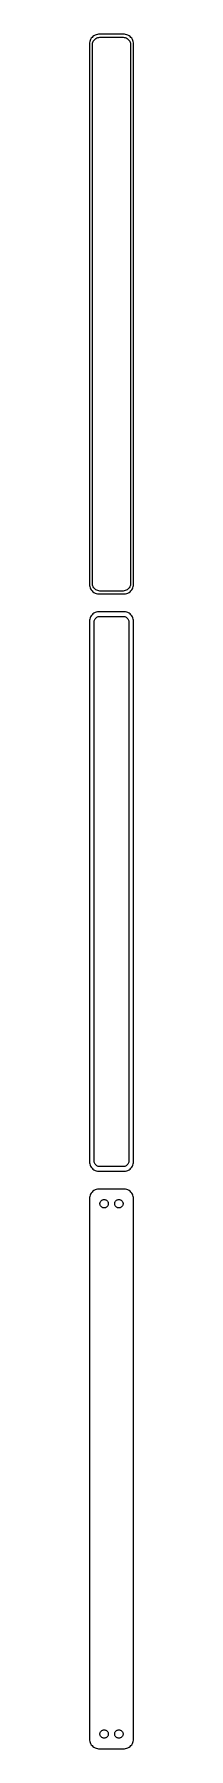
# Model space of a CAD drawing. Header units: metres. Extents: x -11 to 11, y 740 to 1612.
import ezdxf

# ---------------------------------------------------------------- set-up
doc = ezdxf.new("R2010")
doc.units = ezdxf.units.M

msp = doc.modelspace()

# ---------------------------------------------------------------- linework, layer by layer
for p, q in [((-11.2106, 1608.13), (-11.25, 1607.5)), ((-11.25, 1607.5), (-11.25, 1332.5)), ((-11.0929, 1608.74), (-11.2106, 1608.13)), ((-10.8989, 1609.34), (-11.0929, 1608.74)), ((-10.6315, 1609.91), (-10.8989, 1609.34)), ((-10.2951, 1610.44), (-10.6315, 1609.91)), ((-9.89484, 1610.92), (-10.2951, 1610.44)), ((-9.43712, 1611.35), (-9.89484, 1610.92)), ((-9.75, 1607), (-9.71844, 1607.5)), ((-9.75, 1333), (-9.75, 1607)), ((-9.71844, 1607.5), (-9.62433, 1607.99)), ((-9.62433, 1607.99), (-9.4691, 1608.47)), ((-9.4691, 1608.47), (-9.25522, 1608.93)), ((-8.92912, 1611.72), (-9.43712, 1611.35)), ((-9.25522, 1608.93), (-8.98605, 1609.35)), ((-8.98605, 1609.35), (-8.66586, 1609.74)), ((-8.37889, 1612.02), (-8.92912, 1611.72)), ((-8.66586, 1609.74), (-8.29968, 1610.08)), ((-7.79507, 1612.26), (-8.37889, 1612.02)), ((-8.29968, 1610.08), (-7.8933, 1610.38)), ((-7.8933, 1610.38), (-7.45311, 1610.62)), ((-7.1869, 1612.41), (-7.79507, 1612.26)), ((-7.45311, 1610.62), (-6.98605, 1610.8)), ((-6.56395, 1612.49), (-7.1869, 1612.41)), ((-6.98605, 1610.8), (-6.49951, 1610.93)), ((6.56395, 1612.49), (-6.56395, 1612.49)), ((-6.49951, 1610.93), (-6.00116, 1610.99)), ((-6.00116, 1610.99), (6.00116, 1610.99)), ((6.00116, 1610.99), (6.49951, 1610.93)), ((6.49951, 1610.93), (6.98605, 1610.8)), ((7.1869, 1612.41), (6.56395, 1612.49)), ((6.98605, 1610.8), (7.45311, 1610.62)), ((7.79507, 1612.26), (7.1869, 1612.41)), ((7.45311, 1610.62), (7.8933, 1610.38)), ((8.37889, 1612.02), (7.79507, 1612.26)), ((7.8933, 1610.38), (8.29968, 1610.08)), ((8.29968, 1610.08), (8.66586, 1609.74)), ((8.92912, 1611.72), (8.37889, 1612.02)), ((8.66586, 1609.74), (8.98605, 1609.35)), ((9.43712, 1611.35), (8.92912, 1611.72)), ((8.98605, 1609.35), (9.25522, 1608.93)), ((9.25522, 1608.93), (9.4691, 1608.47)), ((9.89484, 1610.92), (9.43712, 1611.35)), ((9.4691, 1608.47), (9.62433, 1607.99)), ((9.62433, 1607.99), (9.71844, 1607.5)), ((9.71844, 1607.5), (9.75, 1607)), ((9.75, 1607), (9.75, 1333)), ((10.2951, 1610.44), (9.89484, 1610.92)), ((10.6315, 1609.91), (10.2951, 1610.44)), ((10.8989, 1609.34), (10.6315, 1609.91)), ((11.0929, 1608.74), (10.8989, 1609.34)), ((11.2106, 1608.13), (11.0929, 1608.74)), ((11.25, 1607.5), (11.2106, 1608.13)), ((11.25, 1332.5), (11.25, 1607.5)), ((-11.25, 1332.5), (-11.2106, 1331.87)), ((-11.2106, 1331.87), (-11.0929, 1331.26)), ((-11.0929, 1331.26), (-10.8989, 1330.66)), ((-10.8989, 1330.66), (-10.6315, 1330.09)), ((-10.6315, 1330.09), (-10.2951, 1329.56)), ((-10.2951, 1329.56), (-9.89484, 1329.08)), ((-9.89484, 1329.08), (-9.43712, 1328.65)), ((-9.71844, 1332.5), (-9.75, 1333)), ((-9.62433, 1332.01), (-9.71844, 1332.5)), ((-9.4691, 1331.53), (-9.62433, 1332.01)), ((-9.25522, 1331.07), (-9.4691, 1331.53)), ((-9.43712, 1328.65), (-8.92912, 1328.28)), ((-8.98605, 1330.65), (-9.25522, 1331.07)), ((-8.66586, 1330.26), (-8.98605, 1330.65)), ((-8.92912, 1328.28), (-8.37889, 1327.98)), ((-8.29968, 1329.92), (-8.66586, 1330.26)), ((-8.37889, 1327.98), (-7.79507, 1327.74)), ((-7.8933, 1329.62), (-8.29968, 1329.92)), ((-7.45311, 1329.38), (-7.8933, 1329.62)), ((-7.79507, 1327.74), (-7.1869, 1327.59)), ((-6.98605, 1329.2), (-7.45311, 1329.38)), ((-7.1869, 1327.59), (-6.56395, 1327.51)), ((-6.49951, 1329.07), (-6.98605, 1329.2)), ((-6.56395, 1327.51), (6.56395, 1327.51)), ((-6.00116, 1329.01), (-6.49951, 1329.07)), ((6.00116, 1329.01), (-6.00116, 1329.01)), ((6.49951, 1329.07), (6.00116, 1329.01)), ((6.98605, 1329.2), (6.49951, 1329.07)), ((6.56395, 1327.51), (7.1869, 1327.59)), ((7.45311, 1329.38), (6.98605, 1329.2)), ((7.1869, 1327.59), (7.79507, 1327.74)), ((7.8933, 1329.62), (7.45311, 1329.38)), ((7.79507, 1327.74), (8.37889, 1327.98)), ((8.29968, 1329.92), (7.8933, 1329.62)), ((8.66586, 1330.26), (8.29968, 1329.92)), ((8.37889, 1327.98), (8.92912, 1328.28)), ((8.98605, 1330.65), (8.66586, 1330.26)), ((8.92912, 1328.28), (9.43712, 1328.65)), ((9.25522, 1331.07), (8.98605, 1330.65)), ((9.4691, 1331.53), (9.25522, 1331.07)), ((9.43712, 1328.65), (9.89484, 1329.08)), ((9.62433, 1332.01), (9.4691, 1331.53)), ((9.71844, 1332.5), (9.62433, 1332.01)), ((9.75, 1333), (9.71844, 1332.5)), ((9.89484, 1329.08), (10.2951, 1329.56)), ((10.2951, 1329.56), (10.6315, 1330.09)), ((10.6315, 1330.09), (10.8989, 1330.66)), ((10.8989, 1330.66), (11.0929, 1331.26)), ((11.0929, 1331.26), (11.2106, 1331.87)), ((11.2106, 1331.87), (11.25, 1332.5)), ((-7.79507, 1318.26), (-8.37889, 1318.02)), ((-7.1869, 1318.41), (-7.79507, 1318.26)), ((-6.56395, 1318.49), (-7.1869, 1318.41)), ((6.56395, 1318.49), (-6.56395, 1318.49)), ((7.1869, 1318.41), (6.56395, 1318.49)), ((7.79507, 1318.26), (7.1869, 1318.41)), ((8.37889, 1318.02), (7.79507, 1318.26)), ((-11.2106, 1314.13), (-11.25, 1313.5)), ((-11.25, 1313.5), (-11.25, 1038.5)), ((-11.0929, 1314.74), (-11.2106, 1314.13)), ((-10.8989, 1315.34), (-11.0929, 1314.74)), ((-10.6315, 1315.91), (-10.8989, 1315.34)), ((-10.2951, 1316.44), (-10.6315, 1315.91)), ((-9.89484, 1316.92), (-10.2951, 1316.44)), ((-9.43712, 1317.35), (-9.89484, 1316.92)), ((-8.92912, 1317.72), (-9.43712, 1317.35)), ((-8.37889, 1318.02), (-8.92912, 1317.72)), ((-8.86292, 1313), (-8.83836, 1313.39)), ((-8.86292, 1039), (-8.86292, 1313)), ((-8.83836, 1313.39), (-8.76512, 1313.77)), ((-8.76512, 1313.77), (-8.64432, 1314.15)), ((-8.64432, 1314.15), (-8.47786, 1314.5)), ((-8.47786, 1314.5), (-8.2684, 1314.83)), ((-8.2684, 1314.83), (-8.01921, 1315.13)), ((-8.01921, 1315.13), (-7.73424, 1315.4)), ((-7.73424, 1315.4), (-7.41798, 1315.63)), ((-7.41798, 1315.63), (-7.07541, 1315.82)), ((-7.07541, 1315.82), (-6.71194, 1315.96)), ((-6.71194, 1315.96), (-6.3333, 1316.06)), ((-6.3333, 1316.06), (-5.94545, 1316.11)), ((-5.94545, 1316.11), (5.94545, 1316.11)), ((5.94545, 1316.11), (6.3333, 1316.06)), ((6.3333, 1316.06), (6.71194, 1315.96)), ((6.71194, 1315.96), (7.07541, 1315.82)), ((7.07541, 1315.82), (7.41798, 1315.63)), ((7.41798, 1315.63), (7.73424, 1315.4)), ((7.73424, 1315.4), (8.01921, 1315.13)), ((8.01921, 1315.13), (8.2684, 1314.83)), ((8.2684, 1314.83), (8.47786, 1314.5)), ((8.92912, 1317.72), (8.37889, 1318.02)), ((8.47786, 1314.5), (8.64432, 1314.15)), ((8.64432, 1314.15), (8.76512, 1313.77)), ((8.76512, 1313.77), (8.83836, 1313.39)), ((8.83836, 1313.39), (8.86292, 1313)), ((8.86292, 1313), (8.86292, 1039)), ((9.43712, 1317.35), (8.92912, 1317.72)), ((9.89484, 1316.92), (9.43712, 1317.35)), ((10.2951, 1316.44), (9.89484, 1316.92)), ((10.6315, 1315.91), (10.2951, 1316.44)), ((10.8989, 1315.34), (10.6315, 1315.91)), ((11.0929, 1314.74), (10.8989, 1315.34)), ((11.2106, 1314.13), (11.0929, 1314.74)), ((11.25, 1313.5), (11.2106, 1314.13)), ((11.25, 1038.5), (11.25, 1313.5)), ((-8.83836, 1038.61), (-8.86292, 1039)), ((8.86292, 1039), (8.83836, 1038.61)), ((-11.25, 1038.5), (-11.2106, 1037.87)), ((-11.2106, 1037.87), (-11.0929, 1037.26)), ((-11.0929, 1037.26), (-10.8989, 1036.66)), ((-10.8989, 1036.66), (-10.6315, 1036.09)), ((-10.6315, 1036.09), (-10.2951, 1035.56)), ((-10.2951, 1035.56), (-9.89484, 1035.08)), ((-9.89484, 1035.08), (-9.43712, 1034.65)), ((-9.43712, 1034.65), (-8.92912, 1034.28)), ((-8.92912, 1034.28), (-8.37889, 1033.98)), ((-8.76512, 1038.23), (-8.83836, 1038.61)), ((-8.64432, 1037.85), (-8.76512, 1038.23)), ((-8.47786, 1037.5), (-8.64432, 1037.85)), ((-8.2684, 1037.17), (-8.47786, 1037.5)), ((-8.37889, 1033.98), (-7.79507, 1033.74)), ((-8.01921, 1036.87), (-8.2684, 1037.17)), ((-7.73424, 1036.6), (-8.01921, 1036.87)), ((-7.79507, 1033.74), (-7.1869, 1033.59)), ((-7.41798, 1036.37), (-7.73424, 1036.6)), ((-7.07541, 1036.18), (-7.41798, 1036.37)), ((-7.1869, 1033.59), (-6.56395, 1033.51)), ((-6.71194, 1036.04), (-7.07541, 1036.18)), ((-6.3333, 1035.94), (-6.71194, 1036.04)), ((-6.56395, 1033.51), (6.56395, 1033.51)), ((-5.94545, 1035.89), (-6.3333, 1035.94)), ((5.94545, 1035.89), (-5.94545, 1035.89)), ((6.3333, 1035.94), (5.94545, 1035.89)), ((6.71194, 1036.04), (6.3333, 1035.94)), ((6.56395, 1033.51), (7.1869, 1033.59)), ((7.07541, 1036.18), (6.71194, 1036.04)), ((7.41798, 1036.37), (7.07541, 1036.18)), ((7.1869, 1033.59), (7.79507, 1033.74)), ((7.73424, 1036.6), (7.41798, 1036.37)), ((8.01921, 1036.87), (7.73424, 1036.6)), ((7.79507, 1033.74), (8.37889, 1033.98)), ((8.2684, 1037.17), (8.01921, 1036.87)), ((8.47786, 1037.5), (8.2684, 1037.17)), ((8.37889, 1033.98), (8.92912, 1034.28)), ((8.64432, 1037.85), (8.47786, 1037.5)), ((8.76512, 1038.23), (8.64432, 1037.85)), ((8.83836, 1038.61), (8.76512, 1038.23)), ((8.92912, 1034.28), (9.43712, 1034.65)), ((9.43712, 1034.65), (9.89484, 1035.08)), ((9.89484, 1035.08), (10.2951, 1035.56)), ((10.2951, 1035.56), (10.6315, 1036.09)), ((10.6315, 1036.09), (10.8989, 1036.66)), ((10.8989, 1036.66), (11.0929, 1037.26)), ((11.0929, 1037.26), (11.2106, 1037.87)), ((11.2106, 1037.87), (11.25, 1038.5)), ((-10.6315, 1021.91), (-10.8989, 1021.34)), ((-10.2951, 1022.44), (-10.6315, 1021.91)), ((-9.89484, 1022.92), (-10.2951, 1022.44)), ((-9.43712, 1023.35), (-9.89484, 1022.92)), ((-8.92912, 1023.72), (-9.43712, 1023.35)), ((-8.37889, 1024.02), (-8.92912, 1023.72)), ((-7.79507, 1024.26), (-8.37889, 1024.02)), ((-7.1869, 1024.41), (-7.79507, 1024.26)), ((-6.56395, 1024.49), (-7.1869, 1024.41)), ((6.56395, 1024.49), (-6.56395, 1024.49)), ((7.1869, 1024.41), (6.56395, 1024.49)), ((7.79507, 1024.26), (7.1869, 1024.41)), ((8.37889, 1024.02), (7.79507, 1024.26)), ((8.92912, 1023.72), (8.37889, 1024.02)), ((9.43712, 1023.35), (8.92912, 1023.72)), ((9.89484, 1022.92), (9.43712, 1023.35)), ((10.2951, 1022.44), (9.89484, 1022.92)), ((10.6315, 1021.91), (10.2951, 1022.44)), ((10.8989, 1021.34), (10.6315, 1021.91)), ((-11.2106, 1020.13), (-11.25, 1019.5)), ((-11.25, 1019.5), (-11.25, 744.5)), ((-11.0929, 1020.74), (-11.2106, 1020.13)), ((-10.8989, 1021.34), (-11.0929, 1020.74)), ((-5.88528, 1017), (-5.86845, 1017.27)), ((-5.86845, 1016.73), (-5.88528, 1017)), ((-5.86845, 1017.27), (-5.81821, 1017.53)), ((-5.81821, 1016.47), (-5.86845, 1016.73)), ((-5.81821, 1017.53), (-5.73534, 1017.79)), ((-5.73534, 1016.21), (-5.81821, 1016.47)), ((-5.73534, 1017.79), (-5.62117, 1018.03)), ((-5.62117, 1015.97), (-5.73534, 1016.21)), ((-5.62117, 1018.03), (-5.47748, 1018.26)), ((-5.47748, 1015.74), (-5.62117, 1015.97)), ((-5.47748, 1018.26), (-5.30655, 1018.46)), ((-5.30655, 1015.54), (-5.47748, 1015.74)), ((-5.30655, 1018.46), (-5.11108, 1018.65)), ((-5.11108, 1015.35), (-5.30655, 1015.54)), ((-5.11108, 1018.65), (-4.89413, 1018.8)), ((-4.89413, 1015.2), (-5.11108, 1015.35)), ((-4.89413, 1018.8), (-4.65915, 1018.93)), ((-4.65915, 1015.07), (-4.89413, 1015.2)), ((-4.65915, 1018.93), (-4.40984, 1019.03)), ((-4.40984, 1014.97), (-4.65915, 1015.07)), ((-4.40984, 1019.03), (-4.1501, 1019.1)), ((-4.1501, 1014.9), (-4.40984, 1014.97)), ((-4.1501, 1019.1), (-3.88406, 1019.13)), ((-3.88406, 1014.87), (-4.1501, 1014.9)), ((-3.88406, 1019.13), (-3.61592, 1019.13)), ((-3.61592, 1014.87), (-3.88406, 1014.87)), ((-3.61592, 1019.13), (-3.34988, 1019.1)), ((-3.34988, 1014.9), (-3.61592, 1014.87)), ((-3.34988, 1019.1), (-3.09015, 1019.03)), ((-3.09015, 1014.97), (-3.34988, 1014.9)), ((-3.09015, 1019.03), (-2.84084, 1018.93)), ((-2.84084, 1015.07), (-3.09015, 1014.97)), ((-2.84084, 1018.93), (-2.60585, 1018.8)), ((-2.60585, 1015.2), (-2.84084, 1015.07)), ((-2.60585, 1018.8), (-2.3889, 1018.65)), ((-2.3889, 1015.35), (-2.60585, 1015.2)), ((-2.3889, 1018.65), (-2.19344, 1018.46)), ((-2.19344, 1015.54), (-2.3889, 1015.35)), ((-2.19344, 1018.46), (-2.02251, 1018.26)), ((-2.02251, 1015.74), (-2.19344, 1015.54)), ((-2.02251, 1018.26), (-1.87881, 1018.03)), ((-1.87881, 1015.97), (-2.02251, 1015.74)), ((-1.87881, 1018.03), (-1.76465, 1017.79)), ((-1.76465, 1016.21), (-1.87881, 1015.97)), ((-1.76465, 1017.79), (-1.68178, 1017.53)), ((-1.68178, 1016.47), (-1.76465, 1016.21)), ((-1.68178, 1017.53), (-1.63153, 1017.27)), ((-1.63153, 1016.73), (-1.68178, 1016.47)), ((-1.63153, 1017.27), (-1.6147, 1017)), ((-1.6147, 1017), (-1.63153, 1016.73)), ((1.6147, 1017), (1.63153, 1017.27)), ((1.63153, 1016.73), (1.6147, 1017)), ((1.63153, 1017.27), (1.68178, 1017.53)), ((1.68178, 1016.47), (1.63153, 1016.73)), ((1.68178, 1017.53), (1.76465, 1017.79)), ((1.76465, 1016.21), (1.68178, 1016.47)), ((1.76465, 1017.79), (1.87881, 1018.03)), ((1.87881, 1015.97), (1.76465, 1016.21)), ((1.87881, 1018.03), (2.02251, 1018.26)), ((2.02251, 1015.74), (1.87881, 1015.97)), ((2.02251, 1018.26), (2.19344, 1018.46)), ((2.19344, 1015.54), (2.02251, 1015.74)), ((2.19344, 1018.46), (2.3889, 1018.65)), ((2.3889, 1015.35), (2.19344, 1015.54)), ((2.3889, 1018.65), (2.60585, 1018.8)), ((2.60585, 1015.2), (2.3889, 1015.35)), ((2.60585, 1018.8), (2.84084, 1018.93)), ((2.84084, 1015.07), (2.60585, 1015.2)), ((2.84084, 1018.93), (3.09015, 1019.03)), ((3.09015, 1014.97), (2.84084, 1015.07)), ((3.09015, 1019.03), (3.34988, 1019.1)), ((3.34988, 1014.9), (3.09015, 1014.97)), ((3.34988, 1019.1), (3.61592, 1019.13)), ((3.61592, 1014.87), (3.34988, 1014.9)), ((3.61592, 1019.13), (3.88406, 1019.13)), ((3.88406, 1014.87), (3.61592, 1014.87)), ((3.88406, 1019.13), (4.1501, 1019.1)), ((4.1501, 1014.9), (3.88406, 1014.87)), ((4.1501, 1019.1), (4.40984, 1019.03)), ((4.40984, 1014.97), (4.1501, 1014.9)), ((4.40984, 1019.03), (4.65915, 1018.93)), ((4.65915, 1015.07), (4.40984, 1014.97)), ((4.65915, 1018.93), (4.89413, 1018.8)), ((4.89413, 1015.2), (4.65915, 1015.07)), ((4.89413, 1018.8), (5.11108, 1018.65)), ((5.11108, 1015.35), (4.89413, 1015.2)), ((5.11108, 1018.65), (5.30655, 1018.46)), ((5.30655, 1015.54), (5.11108, 1015.35)), ((5.30655, 1018.46), (5.47748, 1018.26)), ((5.47748, 1015.74), (5.30655, 1015.54)), ((5.47748, 1018.26), (5.62117, 1018.03)), ((5.62117, 1015.97), (5.47748, 1015.74)), ((5.62117, 1018.03), (5.73534, 1017.79)), ((5.73534, 1016.21), (5.62117, 1015.97)), ((5.73534, 1017.79), (5.81821, 1017.53)), ((5.81821, 1016.47), (5.73534, 1016.21)), ((5.81821, 1017.53), (5.86845, 1017.27)), ((5.86845, 1016.73), (5.81821, 1016.47)), ((5.86845, 1017.27), (5.88528, 1017)), ((5.88528, 1017), (5.86845, 1016.73)), ((11.0929, 1020.74), (10.8989, 1021.34)), ((11.2106, 1020.13), (11.0929, 1020.74)), ((11.25, 1019.5), (11.2106, 1020.13)), ((11.25, 744.5), (11.25, 1019.5)), ((-11.25, 744.5), (-11.2106, 743.873)), ((-11.2106, 743.873), (-11.0929, 743.257)), ((-11.0929, 743.257), (-10.8989, 742.659)), ((-10.8989, 742.659), (-10.6315, 742.091)), ((-10.6315, 742.091), (-10.2951, 741.561)), ((-5.88528, 747), (-5.86845, 747.268)), ((-5.86845, 746.732), (-5.88528, 747)), ((-5.86845, 747.268), (-5.81821, 747.531)), ((-5.81821, 746.469), (-5.86845, 746.732)), ((-5.81821, 747.531), (-5.73534, 747.786)), ((-5.73534, 746.214), (-5.81821, 746.469)), ((-5.73534, 747.786), (-5.62117, 748.029)), ((-5.62117, 745.971), (-5.73534, 746.214)), ((-5.62117, 748.029), (-5.47748, 748.255)), ((-5.47748, 745.745), (-5.62117, 745.971)), ((-5.47748, 748.255), (-5.30655, 748.462)), ((-5.30655, 745.538), (-5.47748, 745.745)), ((-5.30655, 748.462), (-5.11108, 748.645)), ((-5.11108, 745.355), (-5.30655, 745.538)), ((-5.11108, 748.645), (-4.89413, 748.803)), ((-4.89413, 745.197), (-5.11108, 745.355)), ((-4.89413, 748.803), (-4.65915, 748.932)), ((-4.65915, 745.068), (-4.89413, 745.197)), ((-4.65915, 748.932), (-4.40984, 749.031)), ((-4.40984, 744.969), (-4.65915, 745.068)), ((-4.40984, 749.031), (-4.1501, 749.097)), ((-4.1501, 744.903), (-4.40984, 744.969)), ((-4.1501, 749.097), (-3.88406, 749.131)), ((-3.88406, 744.869), (-4.1501, 744.903)), ((-3.88406, 749.131), (-3.61592, 749.131)), ((-3.61592, 744.869), (-3.88406, 744.869)), ((-3.61592, 749.131), (-3.34988, 749.097)), ((-3.34988, 744.903), (-3.61592, 744.869)), ((-3.34988, 749.097), (-3.09015, 749.031)), ((-3.09015, 744.969), (-3.34988, 744.903)), ((-3.09015, 749.031), (-2.84084, 748.932)), ((-2.84084, 745.068), (-3.09015, 744.969)), ((-2.84084, 748.932), (-2.60585, 748.803)), ((-2.60585, 745.197), (-2.84084, 745.068)), ((-2.60585, 748.803), (-2.3889, 748.645)), ((-2.3889, 745.355), (-2.60585, 745.197)), ((-2.3889, 748.645), (-2.19344, 748.462)), ((-2.19344, 745.538), (-2.3889, 745.355)), ((-2.19344, 748.462), (-2.02251, 748.255)), ((-2.02251, 745.745), (-2.19344, 745.538)), ((-2.02251, 748.255), (-1.87881, 748.029)), ((-1.87881, 745.971), (-2.02251, 745.745)), ((-1.87881, 748.029), (-1.76465, 747.786)), ((-1.76465, 746.214), (-1.87881, 745.971)), ((-1.76465, 747.786), (-1.68178, 747.531)), ((-1.68178, 746.469), (-1.76465, 746.214)), ((-1.68178, 747.531), (-1.63153, 747.268)), ((-1.63153, 746.732), (-1.68178, 746.469)), ((-1.63153, 747.268), (-1.6147, 747)), ((-1.6147, 747), (-1.63153, 746.732)), ((1.6147, 747), (1.63153, 747.268)), ((1.63153, 746.732), (1.6147, 747)), ((1.63153, 747.268), (1.68178, 747.531)), ((1.68178, 746.469), (1.63153, 746.732)), ((1.68178, 747.531), (1.76465, 747.786)), ((1.76465, 746.214), (1.68178, 746.469)), ((1.76465, 747.786), (1.87881, 748.029)), ((1.87881, 745.971), (1.76465, 746.214)), ((1.87881, 748.029), (2.02251, 748.255)), ((2.02251, 745.745), (1.87881, 745.971)), ((2.02251, 748.255), (2.19344, 748.462)), ((2.19344, 745.538), (2.02251, 745.745)), ((2.19344, 748.462), (2.3889, 748.645)), ((2.3889, 745.355), (2.19344, 745.538)), ((2.3889, 748.645), (2.60585, 748.803)), ((2.60585, 745.197), (2.3889, 745.355)), ((2.60585, 748.803), (2.84084, 748.932)), ((2.84084, 745.068), (2.60585, 745.197)), ((2.84084, 748.932), (3.09015, 749.031)), ((3.09015, 744.969), (2.84084, 745.068)), ((3.09015, 749.031), (3.34988, 749.097)), ((3.34988, 744.903), (3.09015, 744.969)), ((3.34988, 749.097), (3.61592, 749.131)), ((3.61592, 744.869), (3.34988, 744.903)), ((3.61592, 749.131), (3.88406, 749.131)), ((3.88406, 744.869), (3.61592, 744.869)), ((3.88406, 749.131), (4.1501, 749.097)), ((4.1501, 744.903), (3.88406, 744.869)), ((4.1501, 749.097), (4.40984, 749.031)), ((4.40984, 744.969), (4.1501, 744.903)), ((4.40984, 749.031), (4.65915, 748.932)), ((4.65915, 745.068), (4.40984, 744.969)), ((4.65915, 748.932), (4.89413, 748.803)), ((4.89413, 745.197), (4.65915, 745.068)), ((4.89413, 748.803), (5.11108, 748.645)), ((5.11108, 745.355), (4.89413, 745.197)), ((5.11108, 748.645), (5.30655, 748.462)), ((5.30655, 745.538), (5.11108, 745.355)), ((5.30655, 748.462), (5.47748, 748.255)), ((5.47748, 745.745), (5.30655, 745.538)), ((5.47748, 748.255), (5.62117, 748.029)), ((5.62117, 745.971), (5.47748, 745.745)), ((5.62117, 748.029), (5.73534, 747.786)), ((5.73534, 746.214), (5.62117, 745.971)), ((5.73534, 747.786), (5.81821, 747.531)), ((5.81821, 746.469), (5.73534, 746.214)), ((5.81821, 747.531), (5.86845, 747.268)), ((5.86845, 746.732), (5.81821, 746.469)), ((5.86845, 747.268), (5.88528, 747)), ((5.88528, 747), (5.86845, 746.732)), ((10.2951, 741.561), (10.6315, 742.091)), ((10.6315, 742.091), (10.8989, 742.659)), ((10.8989, 742.659), (11.0929, 743.257)), ((11.0929, 743.257), (11.2106, 743.873)), ((11.2106, 743.873), (11.25, 744.5)), ((-10.2951, 741.561), (-9.89484, 741.077)), ((-9.89484, 741.077), (-9.43712, 740.647)), ((-9.43712, 740.647), (-8.92912, 740.278)), ((-8.92912, 740.278), (-8.37889, 739.976)), ((-8.37889, 739.976), (-7.79507, 739.745)), ((-7.79507, 739.745), (-7.1869, 739.589)), ((-7.1869, 739.589), (-6.56395, 739.51)), ((-6.56395, 739.51), (6.56395, 739.51)), ((6.56395, 739.51), (7.1869, 739.589)), ((7.1869, 739.589), (7.79507, 739.745)), ((7.79507, 739.745), (8.37889, 739.976)), ((8.37889, 739.976), (8.92912, 740.278)), ((8.92912, 740.278), (9.43712, 740.647)), ((9.43712, 740.647), (9.89484, 741.077)), ((9.89484, 741.077), (10.2951, 741.561))]:
    msp.add_line(p, q)

doc.saveas('drawing.dxf')
